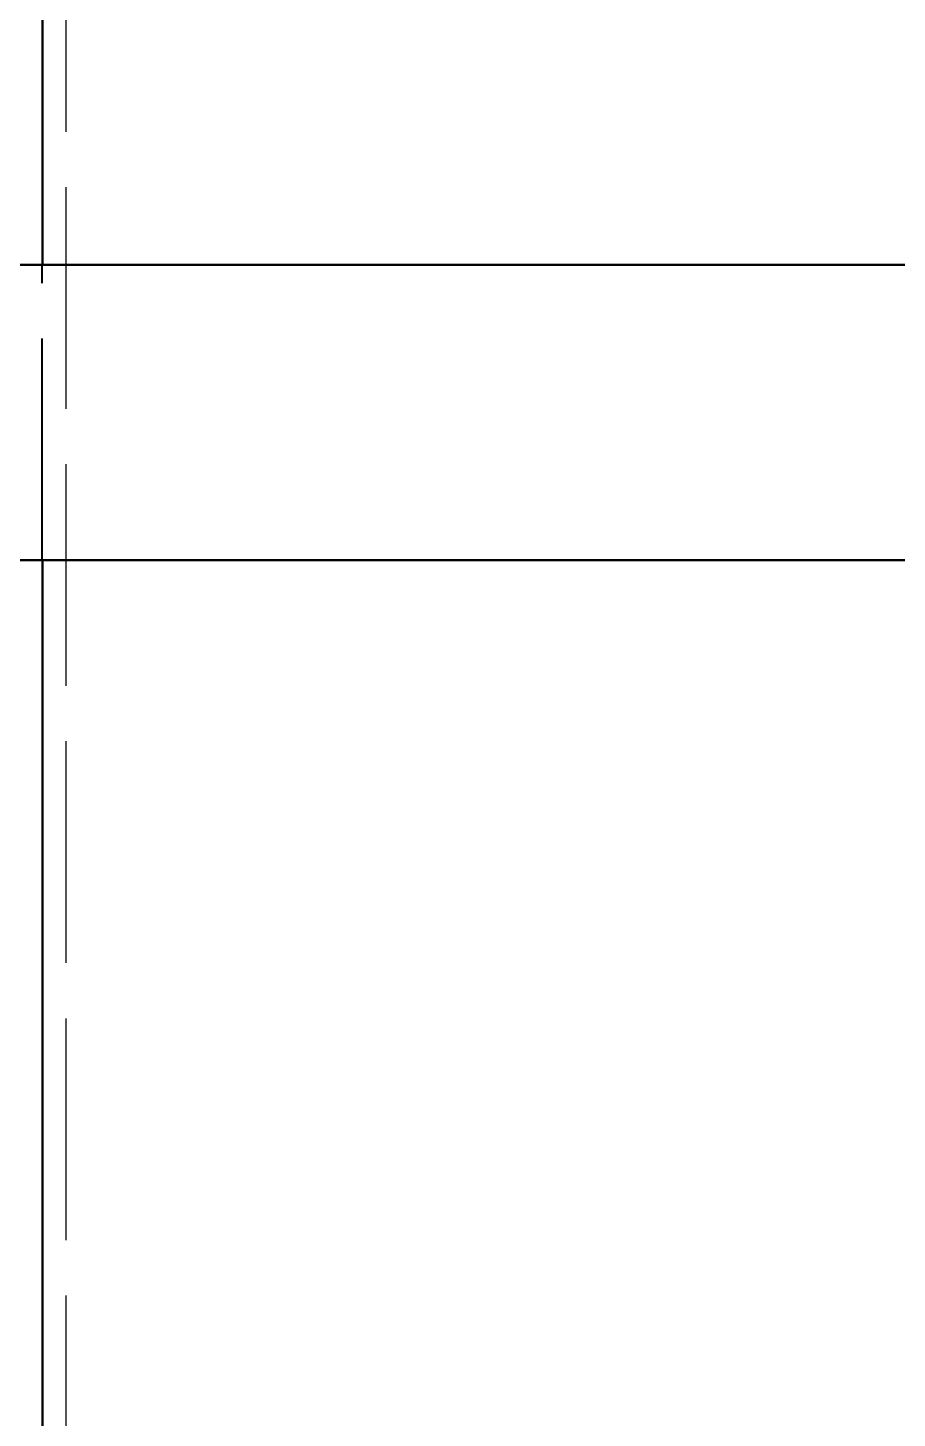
# Model space of a CAD drawing. Header units: millimetres. Extents: x 0 to 594, y 0 to 420.
# Drawn here: x 203.1 to 214.87, y 276.13 to 294.95 of the extents above; entities that cross this region are included whole.
import ezdxf

# ---------------------------------------------------------------- set-up
doc = ezdxf.new("R2010")
doc.units = ezdxf.units.MM
doc.linetypes.add('ISO02-TRAZOS', pattern=[3.75, 3, -0.75])
doc.layers.add('01-VISIBLE', color=7, linetype='CONTINUOUS', lineweight=50)
doc.layers.add('02-OCULTA', color=4, linetype='ISO02-TRAZOS', lineweight=25)

msp = doc.modelspace()

# ---------------------------------------------------------------- linework, layer by layer
at = {"layer": '01-VISIBLE'}
for p, q in [((203.3, 291.74), (203.3, 341.62)), ((223.3, 291.74), (182.5, 291.74)), ((223.3, 287.74), (192.235, 287.74)), ((203.3, 267.49), (203.3, 287.74))]:
    msp.add_line(p, q, dxfattribs=at)
at = {"layer": '02-OCULTA'}
for p, q in [((203.62, 267.29), (203.62, 344.3)), ((221.55, 291.74), (182.5, 291.74)), ((221.55, 291.74), (182.5, 291.74)), ((223.3, 291.74), (182.5, 291.74)), ((203.29, 287.74), (203.29, 291.74)), ((203.3, 287.74), (203.3, 291.74)), ((221.55, 287.74), (182.5, 287.74)), ((223.3, 287.74), (182.5, 287.74)), ((221.55, 287.74), (182.5, 287.74))]:
    msp.add_line(p, q, dxfattribs=at)
for points in [[(203.1, 291.74), (203.15, 291.74), (203.2, 291.74), (203.25, 291.74), (203.3, 291.74), (203.35, 291.74), (203.4, 291.74), (203.45, 291.74), (203.5, 291.74), (203.55, 291.74), (203.6, 291.74), (203.65, 291.74), (203.7, 291.74), (203.75, 291.74), (203.8, 291.74), (203.85, 291.74), (203.9, 291.74), (203.95, 291.74), (204, 291.74), (204.05, 291.74), (204.1, 291.74), (204.15, 291.74), (204.2, 291.74), (204.25, 291.74), (204.3, 291.74), (204.35, 291.74), (204.4, 291.74), (204.45, 291.74), (204.5, 291.74), (204.55, 291.74), (204.6, 291.74), (204.65, 291.74), (204.7, 291.74), (204.75, 291.74), (204.8, 291.74), (204.85, 291.74), (204.9, 291.74), (204.95, 291.74), (205, 291.74), (205.05, 291.74), (205.1, 291.74), (205.15, 291.74), (205.2, 291.74), (205.25, 291.74), (205.3, 291.74), (205.35, 291.74), (205.4, 291.74), (205.45, 291.74), (205.5, 291.74), (205.55, 291.74), (205.6, 291.74), (205.65, 291.74), (205.7, 291.74), (205.75, 291.74), (205.8, 291.74), (205.85, 291.74), (205.9, 291.74), (205.95, 291.74), (206, 291.74), (206.05, 291.74), (206.1, 291.74), (206.15, 291.74), (206.2, 291.74), (206.25, 291.74), (206.3, 291.74), (206.35, 291.74), (206.4, 291.74), (206.45, 291.74), (206.5, 291.74), (206.55, 291.74), (206.6, 291.74), (206.65, 291.74), (206.7, 291.74), (206.75, 291.74), (206.8, 291.74), (206.85, 291.74), (206.9, 291.74), (206.95, 291.74), (207, 291.74), (207.05, 291.74), (207.1, 291.74), (207.15, 291.74), (207.2, 291.74), (207.25, 291.74), (207.3, 291.74), (207.35, 291.74), (207.4, 291.74), (207.45, 291.74), (207.5, 291.74), (207.55, 291.74), (207.6, 291.74), (207.65, 291.74), (207.7, 291.74), (207.75, 291.74), (207.8, 291.74), (207.85, 291.74), (207.9, 291.74), (207.95, 291.74), (208, 291.74), (208.05, 291.74), (208.1, 291.74), (208.15, 291.74), (208.2, 291.74), (208.25, 291.74), (208.3, 291.74), (208.35, 291.74), (208.4, 291.74), (208.45, 291.74), (208.5, 291.74), (208.55, 291.74), (208.6, 291.74), (208.65, 291.74), (208.7, 291.74), (208.75, 291.74), (208.8, 291.74), (208.85, 291.74), (208.9, 291.74), (208.95, 291.74), (209, 291.74), (209.05, 291.74), (209.1, 291.74), (209.15, 291.74), (209.2, 291.74), (209.25, 291.74), (209.3, 291.74), (209.35, 291.74), (209.4, 291.74), (209.45, 291.74), (209.5, 291.74), (209.55, 291.74), (209.6, 291.74), (209.65, 291.74), (209.7, 291.74), (209.75, 291.74), (209.8, 291.74), (209.85, 291.74), (209.9, 291.74), (209.95, 291.74), (210, 291.74), (210.05, 291.74), (210.1, 291.74), (210.15, 291.74), (210.2, 291.74), (210.25, 291.74), (210.3, 291.74), (210.35, 291.74), (210.4, 291.74), (210.45, 291.74), (210.5, 291.74), (210.55, 291.74), (210.6, 291.74), (210.65, 291.74), (210.7, 291.74), (210.75, 291.74), (210.8, 291.74), (210.85, 291.74), (210.9, 291.74), (210.95, 291.74), (211, 291.74), (211.05, 291.74), (211.1, 291.74), (211.15, 291.74), (211.2, 291.74), (211.25, 291.74), (211.3, 291.74), (211.35, 291.74), (211.4, 291.74), (211.45, 291.74), (211.5, 291.74), (211.55, 291.74), (211.6, 291.74), (211.65, 291.74), (211.7, 291.74), (211.75, 291.74), (211.8, 291.74), (211.85, 291.74), (211.9, 291.74), (211.95, 291.74), (212, 291.74), (212.05, 291.74), (212.1, 291.74), (212.15, 291.74), (212.2, 291.74), (212.25, 291.74), (212.3, 291.74), (212.35, 291.74), (212.4, 291.74), (212.45, 291.74), (212.5, 291.74), (212.55, 291.74), (212.6, 291.74), (212.65, 291.74), (212.7, 291.74), (212.75, 291.74), (212.8, 291.74), (212.85, 291.74), (212.9, 291.74), (212.95, 291.74), (213, 291.74), (213.05, 291.74), (213.1, 291.74), (213.15, 291.74), (213.2, 291.74), (213.25, 291.74), (213.3, 291.74), (213.35, 291.74), (213.4, 291.74), (213.45, 291.74), (213.5, 291.74), (213.55, 291.74), (213.6, 291.74), (213.65, 291.74), (213.7, 291.74), (213.75, 291.74), (213.8, 291.74), (213.85, 291.74), (213.9, 291.74), (213.95, 291.74), (214, 291.74), (214.05, 291.74), (214.1, 291.74), (214.15, 291.74), (214.2, 291.74), (214.25, 291.74), (214.3, 291.74), (214.35, 291.74), (214.4, 291.74), (214.45, 291.74), (214.5, 291.74), (214.55, 291.74), (214.6, 291.74), (214.65, 291.74), (214.7, 291.74), (214.75, 291.74), (214.8, 291.74), (214.85, 291.74), (214.9, 291.74)], [(214.882, 291.74), (214.832, 291.74), (214.782, 291.74), (214.732, 291.74), (214.682, 291.74), (214.631, 291.74), (214.581, 291.74), (214.531, 291.74), (214.481, 291.74), (214.431, 291.74), (214.381, 291.74), (214.331, 291.74), (214.281, 291.74), (214.23, 291.74), (214.18, 291.74), (214.13, 291.74), (214.08, 291.74), (214.03, 291.74), (213.98, 291.74), (213.93, 291.74), (213.879, 291.74), (213.829, 291.74), (213.779, 291.74), (213.729, 291.74), (213.679, 291.74), (213.629, 291.74), (213.579, 291.74), (213.528, 291.74), (213.478, 291.74), (213.428, 291.74), (213.378, 291.74), (213.328, 291.74), (213.278, 291.74), (213.228, 291.74), (213.178, 291.74), (213.127, 291.74), (213.077, 291.74), (213.027, 291.74), (212.977, 291.74), (212.927, 291.74), (212.877, 291.74), (212.827, 291.74), (212.776, 291.74), (212.726, 291.74), (212.676, 291.74), (212.626, 291.74), (212.576, 291.74), (212.526, 291.74), (212.476, 291.74), (212.426, 291.74), (212.375, 291.74), (212.325, 291.74), (212.275, 291.74), (212.225, 291.74), (212.175, 291.74), (212.125, 291.74), (212.075, 291.74), (212.024, 291.74), (211.974, 291.74), (211.924, 291.74), (211.874, 291.74), (211.824, 291.74), (211.774, 291.74), (211.724, 291.74), (211.674, 291.74), (211.623, 291.74), (211.573, 291.74), (211.523, 291.74), (211.473, 291.74), (211.423, 291.74), (211.373, 291.74), (211.323, 291.74), (211.272, 291.74), (211.222, 291.74), (211.172, 291.74), (211.122, 291.74), (211.072, 291.74), (211.022, 291.74), (210.972, 291.74), (210.922, 291.74), (210.871, 291.74), (210.821, 291.74), (210.771, 291.74), (210.721, 291.74), (210.671, 291.74), (210.621, 291.74), (210.571, 291.74), (210.52, 291.74), (210.47, 291.74), (210.42, 291.74), (210.37, 291.74), (210.32, 291.74), (210.27, 291.74), (210.22, 291.74), (210.169, 291.74), (210.119, 291.74), (210.069, 291.74), (210.019, 291.74), (209.969, 291.74), (209.919, 291.74), (209.869, 291.74), (209.819, 291.74), (209.768, 291.74), (209.718, 291.74), (209.668, 291.74), (209.618, 291.74), (209.568, 291.74), (209.518, 291.74), (209.468, 291.74), (209.417, 291.74), (209.367, 291.74), (209.317, 291.74), (209.267, 291.74), (209.217, 291.74), (209.167, 291.74), (209.117, 291.74), (209.067, 291.74), (209.016, 291.74), (208.966, 291.74), (208.916, 291.74), (208.866, 291.74), (208.816, 291.74), (208.766, 291.74), (208.716, 291.74), (208.665, 291.74), (208.615, 291.74), (208.565, 291.74), (208.515, 291.74), (208.465, 291.74), (208.415, 291.74), (208.365, 291.74), (208.315, 291.74), (208.264, 291.74), (208.214, 291.74), (208.164, 291.74), (208.114, 291.74), (208.064, 291.74), (208.014, 291.74), (207.964, 291.74), (207.913, 291.74), (207.863, 291.74), (207.813, 291.74), (207.763, 291.74), (207.713, 291.74), (207.663, 291.74), (207.613, 291.74), (207.562, 291.74), (207.512, 291.74), (207.462, 291.74), (207.412, 291.74), (207.362, 291.74), (207.312, 291.74), (207.262, 291.74), (207.212, 291.74), (207.161, 291.74), (207.111, 291.74), (207.061, 291.74), (207.011, 291.74), (206.961, 291.74), (206.911, 291.74), (206.861, 291.74), (206.81, 291.74), (206.76, 291.74), (206.71, 291.74), (206.66, 291.74), (206.61, 291.74), (206.56, 291.74), (206.51, 291.74), (206.46, 291.74), (206.409, 291.74), (206.359, 291.74), (206.309, 291.74), (206.259, 291.74), (206.209, 291.74), (206.159, 291.74), (206.109, 291.74), (206.058, 291.74), (206.008, 291.74), (205.958, 291.74), (205.908, 291.74), (205.858, 291.74), (205.808, 291.74), (205.758, 291.74), (205.708, 291.74), (205.657, 291.74), (205.607, 291.74), (205.557, 291.74), (205.507, 291.74), (205.457, 291.74), (205.407, 291.74), (205.357, 291.74), (205.306, 291.74), (205.256, 291.74), (205.206, 291.74), (205.156, 291.74), (205.106, 291.74), (205.056, 291.74), (205.006, 291.74), (204.956, 291.74), (204.905, 291.74), (204.855, 291.74), (204.805, 291.74), (204.755, 291.74), (204.705, 291.74), (204.655, 291.74), (204.605, 291.74), (204.554, 291.74), (204.504, 291.74), (204.454, 291.74), (204.404, 291.74), (204.354, 291.74), (204.304, 291.74), (204.254, 291.74), (204.203, 291.74), (204.153, 291.74), (204.103, 291.74), (204.053, 291.74), (204.003, 291.74), (203.953, 291.74), (203.903, 291.74), (203.853, 291.74), (203.802, 291.74), (203.752, 291.74), (203.702, 291.74), (203.652, 291.74), (203.602, 291.74), (203.552, 291.74), (203.502, 291.74), (203.451, 291.74), (203.401, 291.74), (203.351, 291.74), (203.301, 291.74), (203.251, 291.74), (203.201, 291.74), (203.151, 291.74), (203.101, 291.74)], [(214.896, 291.74), (214.846, 291.74), (214.796, 291.74), (214.746, 291.74), (214.696, 291.74), (214.646, 291.74), (214.596, 291.74), (214.546, 291.74), (214.496, 291.74), (214.446, 291.74), (214.396, 291.74), (214.346, 291.74), (214.296, 291.74), (214.246, 291.74), (214.196, 291.74), (214.146, 291.74), (214.096, 291.74), (214.046, 291.74), (213.996, 291.74), (213.946, 291.74), (213.896, 291.74), (213.846, 291.74), (213.796, 291.74), (213.746, 291.74), (213.696, 291.74), (213.646, 291.74), (213.596, 291.74), (213.546, 291.74), (213.496, 291.74), (213.446, 291.74), (213.396, 291.74), (213.346, 291.74), (213.295, 291.74), (213.245, 291.74), (213.195, 291.74), (213.145, 291.74), (213.095, 291.74), (213.045, 291.74), (212.995, 291.74), (212.945, 291.74), (212.895, 291.74), (212.845, 291.74), (212.795, 291.74), (212.745, 291.74), (212.695, 291.74), (212.645, 291.74), (212.595, 291.74), (212.545, 291.74), (212.495, 291.74), (212.445, 291.74), (212.395, 291.74), (212.345, 291.74), (212.295, 291.74), (212.245, 291.74), (212.195, 291.74), (212.145, 291.74), (212.095, 291.74), (212.045, 291.74), (211.995, 291.74), (211.945, 291.74), (211.895, 291.74), (211.845, 291.74), (211.795, 291.74), (211.745, 291.74), (211.695, 291.74), (211.645, 291.74), (211.595, 291.74), (211.545, 291.74), (211.494, 291.74), (211.444, 291.74), (211.394, 291.74), (211.344, 291.74), (211.294, 291.74), (211.244, 291.74), (211.194, 291.74), (211.144, 291.74), (211.094, 291.74), (211.044, 291.74), (210.994, 291.74), (210.944, 291.74), (210.894, 291.74), (210.844, 291.74), (210.794, 291.74), (210.744, 291.74), (210.694, 291.74), (210.644, 291.74), (210.594, 291.74), (210.544, 291.74), (210.494, 291.74), (210.444, 291.74), (210.394, 291.74), (210.344, 291.74), (210.294, 291.74), (210.244, 291.74), (210.194, 291.74), (210.144, 291.74), (210.094, 291.74), (210.044, 291.74), (209.994, 291.74), (209.944, 291.74), (209.894, 291.74), (209.844, 291.74), (209.794, 291.74), (209.744, 291.74), (209.694, 291.74), (209.643, 291.74), (209.593, 291.74), (209.543, 291.74), (209.493, 291.74), (209.443, 291.74), (209.393, 291.74), (209.343, 291.74), (209.293, 291.74), (209.243, 291.74), (209.193, 291.74), (209.143, 291.74), (209.093, 291.74), (209.043, 291.74), (208.993, 291.74), (208.943, 291.74), (208.893, 291.74), (208.843, 291.74), (208.793, 291.74), (208.743, 291.74), (208.693, 291.74), (208.643, 291.74), (208.593, 291.74), (208.543, 291.74), (208.493, 291.74), (208.443, 291.74), (208.393, 291.74), (208.343, 291.74), (208.293, 291.74), (208.243, 291.74), (208.193, 291.74), (208.143, 291.74), (208.093, 291.74), (208.043, 291.74), (207.993, 291.74), (207.943, 291.74), (207.893, 291.74), (207.842, 291.74), (207.792, 291.74), (207.742, 291.74), (207.692, 291.74), (207.642, 291.74), (207.592, 291.74), (207.542, 291.74), (207.492, 291.74), (207.442, 291.74), (207.392, 291.74), (207.342, 291.74), (207.292, 291.74), (207.242, 291.74), (207.192, 291.74), (207.142, 291.74), (207.092, 291.74), (207.042, 291.74), (206.992, 291.74), (206.942, 291.74), (206.892, 291.74), (206.842, 291.74), (206.792, 291.74), (206.742, 291.74), (206.692, 291.74), (206.642, 291.74), (206.592, 291.74), (206.542, 291.74), (206.492, 291.74), (206.442, 291.74), (206.392, 291.74), (206.342, 291.74), (206.292, 291.74), (206.242, 291.74), (206.192, 291.74), (206.142, 291.74), (206.092, 291.74), (206.042, 291.74), (205.991, 291.74), (205.941, 291.74), (205.891, 291.74), (205.841, 291.74), (205.791, 291.74), (205.741, 291.74), (205.691, 291.74), (205.641, 291.74), (205.591, 291.74), (205.541, 291.74), (205.491, 291.74), (205.441, 291.74), (205.391, 291.74), (205.341, 291.74), (205.291, 291.74), (205.241, 291.74), (205.191, 291.74), (205.141, 291.74), (205.091, 291.74), (205.041, 291.74), (204.991, 291.74), (204.941, 291.74), (204.891, 291.74), (204.841, 291.74), (204.791, 291.74), (204.741, 291.74), (204.691, 291.74), (204.641, 291.74), (204.591, 291.74), (204.541, 291.74), (204.491, 291.74), (204.441, 291.74), (204.391, 291.74), (204.341, 291.74), (204.291, 291.74), (204.241, 291.74), (204.19, 291.74), (204.14, 291.74), (204.09, 291.74), (204.04, 291.74), (203.99, 291.74), (203.94, 291.74), (203.89, 291.74), (203.84, 291.74), (203.79, 291.74), (203.74, 291.74), (203.69, 291.74), (203.64, 291.74), (203.59, 291.74), (203.54, 291.74), (203.49, 291.74), (203.44, 291.74), (203.39, 291.74), (203.34, 291.74), (203.29, 291.74)], [(203.29, 291.74), (203.34, 291.74), (203.39, 291.74), (203.44, 291.74), (203.49, 291.74), (203.54, 291.74), (203.59, 291.74), (203.64, 291.74), (203.69, 291.74), (203.74, 291.74), (203.79, 291.74), (203.84, 291.74), (203.89, 291.74), (203.94, 291.74), (203.99, 291.74), (204.04, 291.74), (204.09, 291.74), (204.14, 291.74), (204.19, 291.74), (204.241, 291.74), (204.291, 291.74), (204.341, 291.74), (204.391, 291.74), (204.441, 291.74), (204.491, 291.74), (204.541, 291.74), (204.591, 291.74), (204.641, 291.74), (204.691, 291.74), (204.741, 291.74), (204.791, 291.74), (204.841, 291.74), (204.891, 291.74), (204.941, 291.74), (204.991, 291.74), (205.041, 291.74), (205.091, 291.74), (205.141, 291.74), (205.191, 291.74), (205.241, 291.74), (205.291, 291.74), (205.341, 291.74), (205.391, 291.74), (205.441, 291.74), (205.491, 291.74), (205.541, 291.74), (205.591, 291.74), (205.641, 291.74), (205.691, 291.74), (205.741, 291.74), (205.791, 291.74), (205.841, 291.74), (205.891, 291.74), (205.941, 291.74), (205.991, 291.74), (206.042, 291.74), (206.092, 291.74), (206.142, 291.74), (206.192, 291.74), (206.242, 291.74), (206.292, 291.74), (206.342, 291.74), (206.392, 291.74), (206.442, 291.74), (206.492, 291.74), (206.542, 291.74), (206.592, 291.74), (206.642, 291.74), (206.692, 291.74), (206.742, 291.74), (206.792, 291.74), (206.842, 291.74), (206.892, 291.74), (206.942, 291.74), (206.992, 291.74), (207.042, 291.74), (207.092, 291.74), (207.142, 291.74), (207.192, 291.74), (207.242, 291.74), (207.292, 291.74), (207.342, 291.74), (207.392, 291.74), (207.442, 291.74), (207.492, 291.74), (207.542, 291.74), (207.592, 291.74), (207.642, 291.74), (207.692, 291.74), (207.742, 291.74), (207.792, 291.74), (207.842, 291.74), (207.893, 291.74), (207.943, 291.74), (207.993, 291.74), (208.043, 291.74), (208.093, 291.74), (208.143, 291.74), (208.193, 291.74), (208.243, 291.74), (208.293, 291.74), (208.343, 291.74), (208.393, 291.74), (208.443, 291.74), (208.493, 291.74), (208.543, 291.74), (208.593, 291.74), (208.643, 291.74), (208.693, 291.74), (208.743, 291.74), (208.793, 291.74), (208.843, 291.74), (208.893, 291.74), (208.943, 291.74), (208.993, 291.74), (209.043, 291.74), (209.093, 291.74), (209.143, 291.74), (209.193, 291.74), (209.243, 291.74), (209.293, 291.74), (209.343, 291.74), (209.393, 291.74), (209.443, 291.74), (209.493, 291.74), (209.543, 291.74), (209.593, 291.74), (209.643, 291.74), (209.694, 291.74), (209.744, 291.74), (209.794, 291.74), (209.844, 291.74), (209.894, 291.74), (209.944, 291.74), (209.994, 291.74), (210.044, 291.74), (210.094, 291.74), (210.144, 291.74), (210.194, 291.74), (210.244, 291.74), (210.294, 291.74), (210.344, 291.74), (210.394, 291.74), (210.444, 291.74), (210.494, 291.74), (210.544, 291.74), (210.594, 291.74), (210.644, 291.74), (210.694, 291.74), (210.744, 291.74), (210.794, 291.74), (210.844, 291.74), (210.894, 291.74), (210.944, 291.74), (210.994, 291.74), (211.044, 291.74), (211.094, 291.74), (211.144, 291.74), (211.194, 291.74), (211.244, 291.74), (211.294, 291.74), (211.344, 291.74), (211.394, 291.74), (211.444, 291.74), (211.494, 291.74), (211.545, 291.74), (211.595, 291.74), (211.645, 291.74), (211.695, 291.74), (211.745, 291.74), (211.795, 291.74), (211.845, 291.74), (211.895, 291.74), (211.945, 291.74), (211.995, 291.74), (212.045, 291.74), (212.095, 291.74), (212.145, 291.74), (212.195, 291.74), (212.245, 291.74), (212.295, 291.74), (212.345, 291.74), (212.395, 291.74), (212.445, 291.74), (212.495, 291.74), (212.545, 291.74), (212.595, 291.74), (212.645, 291.74), (212.695, 291.74), (212.745, 291.74), (212.795, 291.74), (212.845, 291.74), (212.895, 291.74), (212.945, 291.74), (212.995, 291.74), (213.045, 291.74), (213.095, 291.74), (213.145, 291.74), (213.195, 291.74), (213.245, 291.74), (213.295, 291.74), (213.346, 291.74), (213.396, 291.74), (213.446, 291.74), (213.496, 291.74), (213.546, 291.74), (213.596, 291.74), (213.646, 291.74), (213.696, 291.74), (213.746, 291.74), (213.796, 291.74), (213.846, 291.74), (213.896, 291.74), (213.946, 291.74), (213.996, 291.74), (214.046, 291.74), (214.096, 291.74), (214.146, 291.74), (214.196, 291.74), (214.246, 291.74), (214.296, 291.74), (214.346, 291.74), (214.396, 291.74), (214.446, 291.74), (214.496, 291.74), (214.546, 291.74), (214.596, 291.74), (214.646, 291.74), (214.696, 291.74), (214.746, 291.74), (214.796, 291.74), (214.846, 291.74), (214.896, 291.74)], [(203.1, 287.74), (203.15, 287.74), (203.2, 287.74), (203.25, 287.74), (203.3, 287.74), (203.35, 287.74), (203.4, 287.74), (203.45, 287.74), (203.5, 287.74), (203.55, 287.74), (203.6, 287.74), (203.65, 287.74), (203.7, 287.74), (203.75, 287.74), (203.8, 287.74), (203.85, 287.74), (203.9, 287.74), (203.95, 287.74), (204, 287.74), (204.05, 287.74), (204.1, 287.74), (204.15, 287.74), (204.2, 287.74), (204.25, 287.74), (204.3, 287.74), (204.35, 287.74), (204.4, 287.74), (204.45, 287.74), (204.5, 287.74), (204.55, 287.74), (204.6, 287.74), (204.65, 287.74), (204.7, 287.74), (204.75, 287.74), (204.8, 287.74), (204.85, 287.74), (204.9, 287.74), (204.95, 287.74), (205, 287.74), (205.05, 287.74), (205.1, 287.74), (205.15, 287.74), (205.2, 287.74), (205.25, 287.74), (205.3, 287.74), (205.35, 287.74), (205.4, 287.74), (205.45, 287.74), (205.5, 287.74), (205.55, 287.74), (205.6, 287.74), (205.65, 287.74), (205.7, 287.74), (205.75, 287.74), (205.8, 287.74), (205.85, 287.74), (205.9, 287.74), (205.95, 287.74), (206, 287.74), (206.05, 287.74), (206.1, 287.74), (206.15, 287.74), (206.2, 287.74), (206.25, 287.74), (206.3, 287.74), (206.35, 287.74), (206.4, 287.74), (206.45, 287.74), (206.5, 287.74), (206.55, 287.74), (206.6, 287.74), (206.65, 287.74), (206.7, 287.74), (206.75, 287.74), (206.8, 287.74), (206.85, 287.74), (206.9, 287.74), (206.95, 287.74), (207, 287.74), (207.05, 287.74), (207.1, 287.74), (207.15, 287.74), (207.2, 287.74), (207.25, 287.74), (207.3, 287.74), (207.35, 287.74), (207.4, 287.74), (207.45, 287.74), (207.5, 287.74), (207.55, 287.74), (207.6, 287.74), (207.65, 287.74), (207.7, 287.74), (207.75, 287.74), (207.8, 287.74), (207.85, 287.74), (207.9, 287.74), (207.95, 287.74), (208, 287.74), (208.05, 287.74), (208.1, 287.74), (208.15, 287.74), (208.2, 287.74), (208.25, 287.74), (208.3, 287.74), (208.35, 287.74), (208.4, 287.74), (208.45, 287.74), (208.5, 287.74), (208.55, 287.74), (208.6, 287.74), (208.65, 287.74), (208.7, 287.74), (208.75, 287.74), (208.8, 287.74), (208.85, 287.74), (208.9, 287.74), (208.95, 287.74), (209, 287.74), (209.05, 287.74), (209.1, 287.74), (209.15, 287.74), (209.2, 287.74), (209.25, 287.74), (209.3, 287.74), (209.35, 287.74), (209.4, 287.74), (209.45, 287.74), (209.5, 287.74), (209.55, 287.74), (209.6, 287.74), (209.65, 287.74), (209.7, 287.74), (209.75, 287.74), (209.8, 287.74), (209.85, 287.74), (209.9, 287.74), (209.95, 287.74), (210, 287.74), (210.05, 287.74), (210.1, 287.74), (210.15, 287.74), (210.2, 287.74), (210.25, 287.74), (210.3, 287.74), (210.35, 287.74), (210.4, 287.74), (210.45, 287.74), (210.5, 287.74), (210.55, 287.74), (210.6, 287.74), (210.65, 287.74), (210.7, 287.74), (210.75, 287.74), (210.8, 287.74), (210.85, 287.74), (210.9, 287.74), (210.95, 287.74), (211, 287.74), (211.05, 287.74), (211.1, 287.74), (211.15, 287.74), (211.2, 287.74), (211.25, 287.74), (211.3, 287.74), (211.35, 287.74), (211.4, 287.74), (211.45, 287.74), (211.5, 287.74), (211.55, 287.74), (211.6, 287.74), (211.65, 287.74), (211.7, 287.74), (211.75, 287.74), (211.8, 287.74), (211.85, 287.74), (211.9, 287.74), (211.95, 287.74), (212, 287.74), (212.05, 287.74), (212.1, 287.74), (212.15, 287.74), (212.2, 287.74), (212.25, 287.74), (212.3, 287.74), (212.35, 287.74), (212.4, 287.74), (212.45, 287.74), (212.5, 287.74), (212.55, 287.74), (212.6, 287.74), (212.65, 287.74), (212.7, 287.74), (212.75, 287.74), (212.8, 287.74), (212.85, 287.74), (212.9, 287.74), (212.95, 287.74), (213, 287.74), (213.05, 287.74), (213.1, 287.74), (213.15, 287.74), (213.2, 287.74), (213.25, 287.74), (213.3, 287.74), (213.35, 287.74), (213.4, 287.74), (213.45, 287.74), (213.5, 287.74), (213.55, 287.74), (213.6, 287.74), (213.65, 287.74), (213.7, 287.74), (213.75, 287.74), (213.8, 287.74), (213.85, 287.74), (213.9, 287.74), (213.95, 287.74), (214, 287.74), (214.05, 287.74), (214.1, 287.74), (214.15, 287.74), (214.2, 287.74), (214.25, 287.74), (214.3, 287.74), (214.35, 287.74), (214.4, 287.74), (214.45, 287.74), (214.5, 287.74), (214.55, 287.74), (214.6, 287.74), (214.65, 287.74), (214.7, 287.74), (214.75, 287.74), (214.8, 287.74), (214.85, 287.74), (214.9, 287.74)], [(214.882, 287.74), (214.832, 287.74), (214.782, 287.74), (214.732, 287.74), (214.682, 287.74), (214.631, 287.74), (214.581, 287.74), (214.531, 287.74), (214.481, 287.74), (214.431, 287.74), (214.381, 287.74), (214.331, 287.74), (214.281, 287.74), (214.23, 287.74), (214.18, 287.74), (214.13, 287.74), (214.08, 287.74), (214.03, 287.74), (213.98, 287.74), (213.93, 287.74), (213.879, 287.74), (213.829, 287.74), (213.779, 287.74), (213.729, 287.74), (213.679, 287.74), (213.629, 287.74), (213.579, 287.74), (213.528, 287.74), (213.478, 287.74), (213.428, 287.74), (213.378, 287.74), (213.328, 287.74), (213.278, 287.74), (213.228, 287.74), (213.178, 287.74), (213.127, 287.74), (213.077, 287.74), (213.027, 287.74), (212.977, 287.74), (212.927, 287.74), (212.877, 287.74), (212.827, 287.74), (212.776, 287.74), (212.726, 287.74), (212.676, 287.74), (212.626, 287.74), (212.576, 287.74), (212.526, 287.74), (212.476, 287.74), (212.426, 287.74), (212.375, 287.74), (212.325, 287.74), (212.275, 287.74), (212.225, 287.74), (212.175, 287.74), (212.125, 287.74), (212.075, 287.74), (212.024, 287.74), (211.974, 287.74), (211.924, 287.74), (211.874, 287.74), (211.824, 287.74), (211.774, 287.74), (211.724, 287.74), (211.674, 287.74), (211.623, 287.74), (211.573, 287.74), (211.523, 287.74), (211.473, 287.74), (211.423, 287.74), (211.373, 287.74), (211.323, 287.74), (211.272, 287.74), (211.222, 287.74), (211.172, 287.74), (211.122, 287.74), (211.072, 287.74), (211.022, 287.74), (210.972, 287.74), (210.922, 287.74), (210.871, 287.74), (210.821, 287.74), (210.771, 287.74), (210.721, 287.74), (210.671, 287.74), (210.621, 287.74), (210.571, 287.74), (210.52, 287.74), (210.47, 287.74), (210.42, 287.74), (210.37, 287.74), (210.32, 287.74), (210.27, 287.74), (210.22, 287.74), (210.169, 287.74), (210.119, 287.74), (210.069, 287.74), (210.019, 287.74), (209.969, 287.74), (209.919, 287.74), (209.869, 287.74), (209.819, 287.74), (209.768, 287.74), (209.718, 287.74), (209.668, 287.74), (209.618, 287.74), (209.568, 287.74), (209.518, 287.74), (209.468, 287.74), (209.417, 287.74), (209.367, 287.74), (209.317, 287.74), (209.267, 287.74), (209.217, 287.74), (209.167, 287.74), (209.117, 287.74), (209.067, 287.74), (209.016, 287.74), (208.966, 287.74), (208.916, 287.74), (208.866, 287.74), (208.816, 287.74), (208.766, 287.74), (208.716, 287.74), (208.665, 287.74), (208.615, 287.74), (208.565, 287.74), (208.515, 287.74), (208.465, 287.74), (208.415, 287.74), (208.365, 287.74), (208.315, 287.74), (208.264, 287.74), (208.214, 287.74), (208.164, 287.74), (208.114, 287.74), (208.064, 287.74), (208.014, 287.74), (207.964, 287.74), (207.913, 287.74), (207.863, 287.74), (207.813, 287.74), (207.763, 287.74), (207.713, 287.74), (207.663, 287.74), (207.613, 287.74), (207.562, 287.74), (207.512, 287.74), (207.462, 287.74), (207.412, 287.74), (207.362, 287.74), (207.312, 287.74), (207.262, 287.74), (207.212, 287.74), (207.161, 287.74), (207.111, 287.74), (207.061, 287.74), (207.011, 287.74), (206.961, 287.74), (206.911, 287.74), (206.861, 287.74), (206.81, 287.74), (206.76, 287.74), (206.71, 287.74), (206.66, 287.74), (206.61, 287.74), (206.56, 287.74), (206.51, 287.74), (206.46, 287.74), (206.409, 287.74), (206.359, 287.74), (206.309, 287.74), (206.259, 287.74), (206.209, 287.74), (206.159, 287.74), (206.109, 287.74), (206.058, 287.74), (206.008, 287.74), (205.958, 287.74), (205.908, 287.74), (205.858, 287.74), (205.808, 287.74), (205.758, 287.74), (205.708, 287.74), (205.657, 287.74), (205.607, 287.74), (205.557, 287.74), (205.507, 287.74), (205.457, 287.74), (205.407, 287.74), (205.357, 287.74), (205.306, 287.74), (205.256, 287.74), (205.206, 287.74), (205.156, 287.74), (205.106, 287.74), (205.056, 287.74), (205.006, 287.74), (204.956, 287.74), (204.905, 287.74), (204.855, 287.74), (204.805, 287.74), (204.755, 287.74), (204.705, 287.74), (204.655, 287.74), (204.605, 287.74), (204.554, 287.74), (204.504, 287.74), (204.454, 287.74), (204.404, 287.74), (204.354, 287.74), (204.304, 287.74), (204.254, 287.74), (204.203, 287.74), (204.153, 287.74), (204.103, 287.74), (204.053, 287.74), (204.003, 287.74), (203.953, 287.74), (203.903, 287.74), (203.853, 287.74), (203.802, 287.74), (203.752, 287.74), (203.702, 287.74), (203.652, 287.74), (203.602, 287.74), (203.552, 287.74), (203.502, 287.74), (203.451, 287.74), (203.401, 287.74), (203.351, 287.74), (203.301, 287.74), (203.251, 287.74), (203.201, 287.74), (203.151, 287.74), (203.101, 287.74)], [(214.896, 287.74), (214.846, 287.74), (214.796, 287.74), (214.746, 287.74), (214.696, 287.74), (214.646, 287.74), (214.596, 287.74), (214.546, 287.74), (214.496, 287.74), (214.446, 287.74), (214.396, 287.74), (214.346, 287.74), (214.296, 287.74), (214.246, 287.74), (214.196, 287.74), (214.146, 287.74), (214.096, 287.74), (214.046, 287.74), (213.996, 287.74), (213.946, 287.74), (213.896, 287.74), (213.846, 287.74), (213.796, 287.74), (213.746, 287.74), (213.696, 287.74), (213.646, 287.74), (213.596, 287.74), (213.546, 287.74), (213.496, 287.74), (213.446, 287.74), (213.396, 287.74), (213.346, 287.74), (213.295, 287.74), (213.245, 287.74), (213.195, 287.74), (213.145, 287.74), (213.095, 287.74), (213.045, 287.74), (212.995, 287.74), (212.945, 287.74), (212.895, 287.74), (212.845, 287.74), (212.795, 287.74), (212.745, 287.74), (212.695, 287.74), (212.645, 287.74), (212.595, 287.74), (212.545, 287.74), (212.495, 287.74), (212.445, 287.74), (212.395, 287.74), (212.345, 287.74), (212.295, 287.74), (212.245, 287.74), (212.195, 287.74), (212.145, 287.74), (212.095, 287.74), (212.045, 287.74), (211.995, 287.74), (211.945, 287.74), (211.895, 287.74), (211.845, 287.74), (211.795, 287.74), (211.745, 287.74), (211.695, 287.74), (211.645, 287.74), (211.595, 287.74), (211.545, 287.74), (211.494, 287.74), (211.444, 287.74), (211.394, 287.74), (211.344, 287.74), (211.294, 287.74), (211.244, 287.74), (211.194, 287.74), (211.144, 287.74), (211.094, 287.74), (211.044, 287.74), (210.994, 287.74), (210.944, 287.74), (210.894, 287.74), (210.844, 287.74), (210.794, 287.74), (210.744, 287.74), (210.694, 287.74), (210.644, 287.74), (210.594, 287.74), (210.544, 287.74), (210.494, 287.74), (210.444, 287.74), (210.394, 287.74), (210.344, 287.74), (210.294, 287.74), (210.244, 287.74), (210.194, 287.74), (210.144, 287.74), (210.094, 287.74), (210.044, 287.74), (209.994, 287.74), (209.944, 287.74), (209.894, 287.74), (209.844, 287.74), (209.794, 287.74), (209.744, 287.74), (209.694, 287.74), (209.643, 287.74), (209.593, 287.74), (209.543, 287.74), (209.493, 287.74), (209.443, 287.74), (209.393, 287.74), (209.343, 287.74), (209.293, 287.74), (209.243, 287.74), (209.193, 287.74), (209.143, 287.74), (209.093, 287.74), (209.043, 287.74), (208.993, 287.74), (208.943, 287.74), (208.893, 287.74), (208.843, 287.74), (208.793, 287.74), (208.743, 287.74), (208.693, 287.74), (208.643, 287.74), (208.593, 287.74), (208.543, 287.74), (208.493, 287.74), (208.443, 287.74), (208.393, 287.74), (208.343, 287.74), (208.293, 287.74), (208.243, 287.74), (208.193, 287.74), (208.143, 287.74), (208.093, 287.74), (208.043, 287.74), (207.993, 287.74), (207.943, 287.74), (207.893, 287.74), (207.842, 287.74), (207.792, 287.74), (207.742, 287.74), (207.692, 287.74), (207.642, 287.74), (207.592, 287.74), (207.542, 287.74), (207.492, 287.74), (207.442, 287.74), (207.392, 287.74), (207.342, 287.74), (207.292, 287.74), (207.242, 287.74), (207.192, 287.74), (207.142, 287.74), (207.092, 287.74), (207.042, 287.74), (206.992, 287.74), (206.942, 287.74), (206.892, 287.74), (206.842, 287.74), (206.792, 287.74), (206.742, 287.74), (206.692, 287.74), (206.642, 287.74), (206.592, 287.74), (206.542, 287.74), (206.492, 287.74), (206.442, 287.74), (206.392, 287.74), (206.342, 287.74), (206.292, 287.74), (206.242, 287.74), (206.192, 287.74), (206.142, 287.74), (206.092, 287.74), (206.042, 287.74), (205.991, 287.74), (205.941, 287.74), (205.891, 287.74), (205.841, 287.74), (205.791, 287.74), (205.741, 287.74), (205.691, 287.74), (205.641, 287.74), (205.591, 287.74), (205.541, 287.74), (205.491, 287.74), (205.441, 287.74), (205.391, 287.74), (205.341, 287.74), (205.291, 287.74), (205.241, 287.74), (205.191, 287.74), (205.141, 287.74), (205.091, 287.74), (205.041, 287.74), (204.991, 287.74), (204.941, 287.74), (204.891, 287.74), (204.841, 287.74), (204.791, 287.74), (204.741, 287.74), (204.691, 287.74), (204.641, 287.74), (204.591, 287.74), (204.541, 287.74), (204.491, 287.74), (204.441, 287.74), (204.391, 287.74), (204.341, 287.74), (204.291, 287.74), (204.241, 287.74), (204.19, 287.74), (204.14, 287.74), (204.09, 287.74), (204.04, 287.74), (203.99, 287.74), (203.94, 287.74), (203.89, 287.74), (203.84, 287.74), (203.79, 287.74), (203.74, 287.74), (203.69, 287.74), (203.64, 287.74), (203.59, 287.74), (203.54, 287.74), (203.49, 287.74), (203.44, 287.74), (203.39, 287.74), (203.34, 287.74), (203.29, 287.74)], [(203.29, 287.74), (203.34, 287.74), (203.39, 287.74), (203.44, 287.74), (203.49, 287.74), (203.54, 287.74), (203.59, 287.74), (203.64, 287.74), (203.69, 287.74), (203.74, 287.74), (203.79, 287.74), (203.84, 287.74), (203.89, 287.74), (203.94, 287.74), (203.99, 287.74), (204.04, 287.74), (204.09, 287.74), (204.14, 287.74), (204.19, 287.74), (204.241, 287.74), (204.291, 287.74), (204.341, 287.74), (204.391, 287.74), (204.441, 287.74), (204.491, 287.74), (204.541, 287.74), (204.591, 287.74), (204.641, 287.74), (204.691, 287.74), (204.741, 287.74), (204.791, 287.74), (204.841, 287.74), (204.891, 287.74), (204.941, 287.74), (204.991, 287.74), (205.041, 287.74), (205.091, 287.74), (205.141, 287.74), (205.191, 287.74), (205.241, 287.74), (205.291, 287.74), (205.341, 287.74), (205.391, 287.74), (205.441, 287.74), (205.491, 287.74), (205.541, 287.74), (205.591, 287.74), (205.641, 287.74), (205.691, 287.74), (205.741, 287.74), (205.791, 287.74), (205.841, 287.74), (205.891, 287.74), (205.941, 287.74), (205.991, 287.74), (206.042, 287.74), (206.092, 287.74), (206.142, 287.74), (206.192, 287.74), (206.242, 287.74), (206.292, 287.74), (206.342, 287.74), (206.392, 287.74), (206.442, 287.74), (206.492, 287.74), (206.542, 287.74), (206.592, 287.74), (206.642, 287.74), (206.692, 287.74), (206.742, 287.74), (206.792, 287.74), (206.842, 287.74), (206.892, 287.74), (206.942, 287.74), (206.992, 287.74), (207.042, 287.74), (207.092, 287.74), (207.142, 287.74), (207.192, 287.74), (207.242, 287.74), (207.292, 287.74), (207.342, 287.74), (207.392, 287.74), (207.442, 287.74), (207.492, 287.74), (207.542, 287.74), (207.592, 287.74), (207.642, 287.74), (207.692, 287.74), (207.742, 287.74), (207.792, 287.74), (207.842, 287.74), (207.893, 287.74), (207.943, 287.74), (207.993, 287.74), (208.043, 287.74), (208.093, 287.74), (208.143, 287.74), (208.193, 287.74), (208.243, 287.74), (208.293, 287.74), (208.343, 287.74), (208.393, 287.74), (208.443, 287.74), (208.493, 287.74), (208.543, 287.74), (208.593, 287.74), (208.643, 287.74), (208.693, 287.74), (208.743, 287.74), (208.793, 287.74), (208.843, 287.74), (208.893, 287.74), (208.943, 287.74), (208.993, 287.74), (209.043, 287.74), (209.093, 287.74), (209.143, 287.74), (209.193, 287.74), (209.243, 287.74), (209.293, 287.74), (209.343, 287.74), (209.393, 287.74), (209.443, 287.74), (209.493, 287.74), (209.543, 287.74), (209.593, 287.74), (209.643, 287.74), (209.694, 287.74), (209.744, 287.74), (209.794, 287.74), (209.844, 287.74), (209.894, 287.74), (209.944, 287.74), (209.994, 287.74), (210.044, 287.74), (210.094, 287.74), (210.144, 287.74), (210.194, 287.74), (210.244, 287.74), (210.294, 287.74), (210.344, 287.74), (210.394, 287.74), (210.444, 287.74), (210.494, 287.74), (210.544, 287.74), (210.594, 287.74), (210.644, 287.74), (210.694, 287.74), (210.744, 287.74), (210.794, 287.74), (210.844, 287.74), (210.894, 287.74), (210.944, 287.74), (210.994, 287.74), (211.044, 287.74), (211.094, 287.74), (211.144, 287.74), (211.194, 287.74), (211.244, 287.74), (211.294, 287.74), (211.344, 287.74), (211.394, 287.74), (211.444, 287.74), (211.494, 287.74), (211.545, 287.74), (211.595, 287.74), (211.645, 287.74), (211.695, 287.74), (211.745, 287.74), (211.795, 287.74), (211.845, 287.74), (211.895, 287.74), (211.945, 287.74), (211.995, 287.74), (212.045, 287.74), (212.095, 287.74), (212.145, 287.74), (212.195, 287.74), (212.245, 287.74), (212.295, 287.74), (212.345, 287.74), (212.395, 287.74), (212.445, 287.74), (212.495, 287.74), (212.545, 287.74), (212.595, 287.74), (212.645, 287.74), (212.695, 287.74), (212.745, 287.74), (212.795, 287.74), (212.845, 287.74), (212.895, 287.74), (212.945, 287.74), (212.995, 287.74), (213.045, 287.74), (213.095, 287.74), (213.145, 287.74), (213.195, 287.74), (213.245, 287.74), (213.295, 287.74), (213.346, 287.74), (213.396, 287.74), (213.446, 287.74), (213.496, 287.74), (213.546, 287.74), (213.596, 287.74), (213.646, 287.74), (213.696, 287.74), (213.746, 287.74), (213.796, 287.74), (213.846, 287.74), (213.896, 287.74), (213.946, 287.74), (213.996, 287.74), (214.046, 287.74), (214.096, 287.74), (214.146, 287.74), (214.196, 287.74), (214.246, 287.74), (214.296, 287.74), (214.346, 287.74), (214.396, 287.74), (214.446, 287.74), (214.496, 287.74), (214.546, 287.74), (214.596, 287.74), (214.646, 287.74), (214.696, 287.74), (214.746, 287.74), (214.796, 287.74), (214.846, 287.74), (214.896, 287.74)]]:
    msp.add_lwpolyline(points, dxfattribs=at)

doc.saveas('drawing.dxf')
